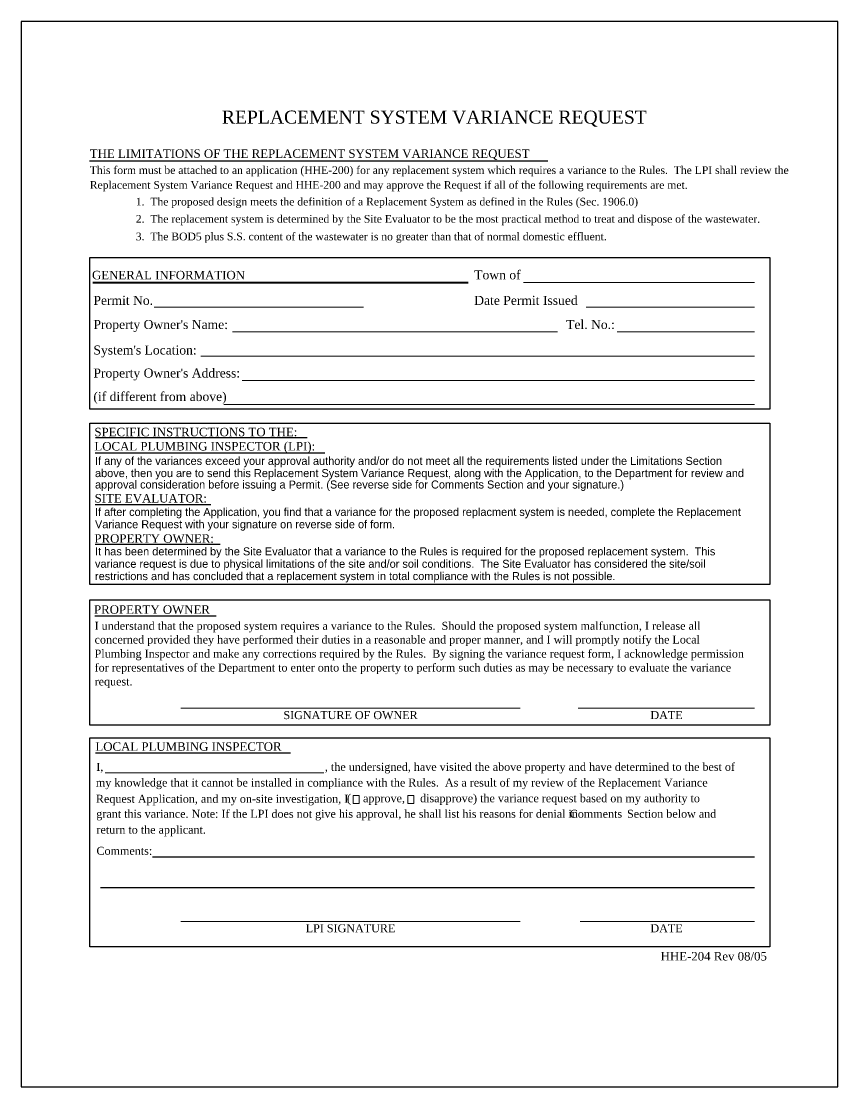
# Paper-space layout 'HHE-204' of a CAD drawing. Extents: x 0 to 17.3, y 0 to 10.6.
# Drawn here: x 0 to 8.16, y 0 to 10.65 of the extents above; entities that cross this region are included whole.
import ezdxf
from ezdxf.enums import TextEntityAlignment as Align

# ---------------------------------------------------------------- set-up
doc = ezdxf.new("R2010")
doc.units = 0
doc.header["$MEASUREMENT"] = 0
doc.layers.add('DRAWING_GUIDES', color=6, linetype='Continuous', lineweight=30, plot=False)
doc.layers.add('FORM_HHE-204', color=7, linetype='Continuous', lineweight=30)
doc.styles.add('ARIAL', font='ARIAL.TTF')
doc.styles.add('TIMES_ROMAN', font='TIMES.TTF')
doc.styles.add('TIMES_ROMAN_BOLD', font='TIMES.TTF')

psp = doc.layouts.new('HHE-204')

# ---------------------------------------------------------------- linework, layer by layer
at = {"layer": 'DRAWING_GUIDES'}
psp.add_lwpolyline([(0, 0), (8.164, 0), (8.164, 10.645), (0, 10.645), (0, 0)], dxfattribs=at)
at = {"layer": 'FORM_HHE-204'}
psp.add_line((0.792, 1.992), (7.333, 1.992), dxfattribs=at)
for points in [[(0.681, 9.251), (5.264, 9.251)], [(2.86, 6.482), (0.742, 6.482)], [(0.74, 6.332), (3.035, 6.332)], [(0.739, 5.816), (1.894, 5.816)], [(0.738, 5.421), (1.988, 5.421)], [(0.734, 4.705), (1.95, 4.705)], [(0.743, 3.336), (2.691, 3.336)], [(1.311, 2.298), (7.333, 2.298)]]:
    psp.add_lwpolyline(points, dxfattribs=at)
at = {"layer": 'FORM_HHE-204', "lineweight": 30}
for points in [[(0.684, 8.286), (7.484, 8.286), (7.484, 6.769), (0.684, 6.769)], [(0.684, 6.631), (7.484, 6.631), (7.484, 5.017), (0.684, 5.017)], [(0.684, 4.865), (7.484, 4.865), (7.484, 3.612), (0.684, 3.612)], [(0.684, 3.487), (7.484, 3.487), (7.484, 1.397), (0.684, 1.397)]]:
    psp.add_lwpolyline(points, close=True, dxfattribs=at)
at = {"layer": 'FORM_HHE-204', "lineweight": 40}
psp.add_lwpolyline([(0.714, 8.034), (4.469, 8.034)], dxfattribs=at)
at = {"layer": 'FORM_HHE-204', "lineweight": 15}
for points in [[(5.021, 8.034), (7.333, 8.034)], [(1.33, 7.789), (3.423, 7.789)], [(5.648, 7.789), (7.333, 7.789)], [(2.113, 7.544), (5.361, 7.544)], [(5.958, 7.544), (7.333, 7.544)], [(1.795, 7.299), (7.333, 7.299)], [(2.208, 7.057), (7.333, 7.057)], [(2.024, 6.818), (7.333, 6.818)], [(1.594, 3.782), (4.99, 3.782)], [(5.57, 3.782), (7.333, 3.782)], [(0.839, 3.136), (3.025, 3.136)], [(1.594, 1.652), (4.99, 1.652)], [(5.588, 1.652), (7.333, 1.652)]]:
    psp.add_lwpolyline(points, dxfattribs=at)
for points in [[(3.318, 2.91), (3.379, 2.91), (3.379, 2.829), (3.318, 2.829)], [(3.865, 2.91), (3.926, 2.91), (3.926, 2.829), (3.865, 2.829)]]:
    psp.add_lwpolyline(points, close=True, dxfattribs=at)

# ---------------------------------------------------------------- texts
at = {"layer": 'FORM_HHE-204'}
for s, height, style, p in [('REPLACEMENT SYSTEM VARIANCE REQUEST', 0.13, 'TIMES_ROMAN_BOLD', (4.13, 9.753)), ('SIGNATURE OF OWNER', 0.08, 'TIMES_ROMAN', (3.292, 3.753)), ('DATE', 0.08, 'TIMES_ROMAN', (6.452, 3.753)), ('LPI SIGNATURE', 0.08, 'TIMES_ROMAN', (3.292, 1.623)), ('DATE', 0.08, 'TIMES_ROMAN', (6.452, 1.623))]:
    psp.add_text(s, height=height, dxfattribs=dict(at, style=style)).set_placement(p, align=Align.TOP_CENTER)
for s, height, style, p in [('THE LIMITATIONS OF THE REPLACEMENT SYSTEM VARIANCE REQUEST', 0.085, 'TIMES_ROMAN_BOLD', (0.685, 9.281)), ('This form must be attached to an application (HHE-200) for any replacement system which requires a variance to the Rules.  The LPI shall review the', 0.077, 'TIMES_ROMAN', (0.685, 9.12)), ('Replacement System Variance Request and HHE-200 and may approve the Request if all of the following requirements are met.', 0.077, 'TIMES_ROMAN', (0.685, 8.972)), ('1.  The proposed design meets the definition of a Replacement System as defined in the Rules (Sec. 1906.0)', 0.077, 'TIMES_ROMAN', (1.145, 8.805)), ('2.  The replacement system is determined by the Site Evaluator to be the most practical method to treat and dispose of the wastewater.', 0.077, 'TIMES_ROMAN', (1.145, 8.633)), ('3.  The BOD5 plus S.S. content of the wastewater is no greater than that of normal domestic effluent.', 0.077, 'TIMES_ROMAN', (1.145, 8.457)), ('GENERAL INFORMATION', 0.085, 'TIMES_ROMAN_BOLD', (0.707, 8.067)), ('Town of', 0.09, 'TIMES_ROMAN', (4.529, 8.067)), ('Permit No.', 0.09, 'TIMES_ROMAN', (0.721, 7.812)), ('Date Permit Issued', 0.09, 'TIMES_ROMAN', (4.529, 7.812)), ('Tel. No.:', 0.09, 'TIMES_ROMAN', (5.448, 7.571)), ("Property Owner's Name:", 0.09, 'TIMES_ROMAN', (0.721, 7.571)), ("System's Location:", 0.09, 'TIMES_ROMAN', (0.721, 7.316)), ("Property Owner's Address:", 0.09, 'TIMES_ROMAN', (0.721, 7.086)), ('(if different from above)', 0.09, 'TIMES_ROMAN', (0.721, 6.851)), ('SPECIFIC INSTRUCTIONS TO THE:', 0.085, 'TIMES_ROMAN_BOLD', (0.731, 6.499)), ('LOCAL PLUMBING INSPECTOR (LPI):', 0.085, 'TIMES_ROMAN_BOLD', (0.731, 6.357)), ('SITE EVALUATOR:', 0.085, 'TIMES_ROMAN_BOLD', (0.733, 5.837)), ('PROPERTY OWNER:', 0.085, 'TIMES_ROMAN_BOLD', (0.731, 5.435)), ('PROPERTY OWNER', 0.085, 'TIMES_ROMAN_BOLD', (0.727, 4.725)), ('I understand that the proposed system requires a variance to the Rules.  Should the proposed system malfunction, I release all', 0.08, 'TIMES_ROMAN', (0.733, 4.565)), ('concerned provided they have performed their duties in a reasonable and proper manner, and I will promptly notify the Local', 0.08, 'TIMES_ROMAN', (0.733, 4.428)), ('Plumbing Inspector and make any corrections required by the Rules.  By signing the variance request form, I acknowledge permission', 0.08, 'TIMES_ROMAN', (0.733, 4.287)), ('for representatives of the Department to enter onto the property to perform such duties as may be necessary to evaluate the variance', 0.08, 'TIMES_ROMAN', (0.733, 4.148)), ('request.', 0.08, 'TIMES_ROMAN', (0.733, 4.009)), ('LOCAL PLUMBING INSPECTOR', 0.085, 'TIMES_ROMAN_BOLD', (0.741, 3.356)), ('I, ', 0.08, 'TIMES_ROMAN', (0.75, 3.156)), (', the undersigned, have visited the above property and have determined to the best of', 0.08, 'TIMES_ROMAN', (3.036, 3.156)), ('my knowledge that it cannot be installed in compliance with the Rules.  As a result of my review of the Replacement Variance', 0.08, 'TIMES_ROMAN', (0.746, 2.999)), ('Request Application, and my on-site investigation, I', 0.08, 'TIMES_ROMAN', (0.746, 2.837)), ('(    approve,     disapprove) the variance request based on my authority to', 0.08, 'TIMES_ROMAN', (3.256, 2.842)), ('grant this variance. Note: If the LPI does not give his approval, he shall list his reasons for denial in', 0.08, 'TIMES_ROMAN', (0.75, 2.687)), ('Section below and', 0.08, 'TIMES_ROMAN', (6.057, 2.687)), ('Comments', 0.08, 'TIMES_ROMAN_BOLD', (5.484, 2.687)), ('return to the applicant.', 0.08, 'TIMES_ROMAN', (0.752, 2.528)), ('Comments:', 0.08, 'TIMES_ROMAN', (0.752, 2.317)), ('HHE-204 Rev 08/05', 0.085, 'TIMES_ROMAN', (6.393, 1.261))]:
    psp.add_text(s, height=height, dxfattribs=dict(at, style=style)).set_placement(p)
at = {"layer": 'FORM_HHE-204', "style": 'ARIAL', "width": 0.98}
for s, p in [('If any of the variances exceed your approval authority and/or do not meet all the requirements listed under the Limitations Section', (0.737, 6.213)), ('above, then you are to send this Replacement System Variance Request, along with the Application, to the Department for review and', (0.737, 6.091)), ('approval consideration before issuing a Permit. (See reverse side for Comments Section and your signature.)', (0.737, 5.977)), ('If after completing the Application, you find that a variance for the proposed replacment system is needed, complete the Replacement', (0.737, 5.703)), ('Variance Request with your signature on reverse side of form.', (0.737, 5.58)), ('It has been determined by the Site Evaluator that a variance to the Rules is required for the proposed replacement system.  This', (0.737, 5.309)), ('variance request is due to physical limitations of the site and/or soil conditions.  The Site Evaluator has considered the site/soil', (0.737, 5.185)), ('restrictions and has concluded that a replacement system in total compliance with the Rules is not possible.', (0.737, 5.062))]:
    psp.add_text(s, height=0.08, dxfattribs=at).set_placement(p)

doc.saveas('drawing.dxf')
